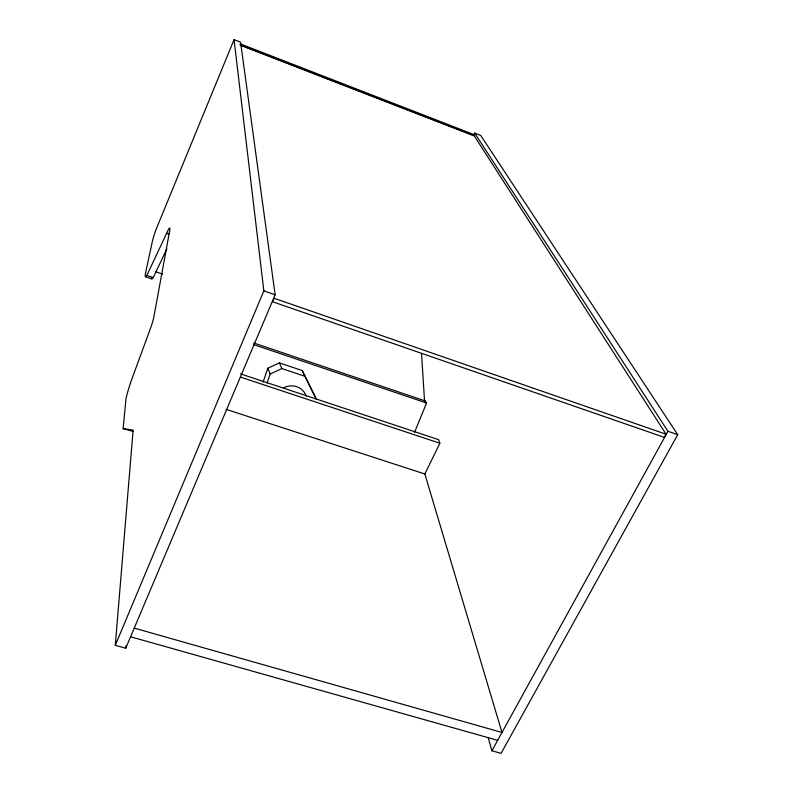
<?xml version="1.0" encoding="UTF-8"?>
<svg xmlns="http://www.w3.org/2000/svg" width="793" height="793" viewBox="0 0 793 793"><rect width="100%" height="100%" fill="white"/><g stroke="black" fill="none" stroke-linecap="round" stroke-linejoin="round"><path stroke-width="1.19" d="M166.897 248.863L153.218 277.57L146.854 275.389L166.639 233.311A14.859 1.497 -70.9 0 1 169.712 230.614L153.733 317.636A12.916 1.417 -71.2 0 1 150.878 327.301L132.59 377.062A22.601 2.508 -71.5 0 0 126.037 398.502L123.123 428.626L133.125 430.103L115.282 645.324L125.73 648.248L125.909 645.78M263.038 382.285L267.816 368.249L279.404 362.877L302.212 370.539L316.219 398.919M267.072 383.049L270.155 374.018L267.816 368.249M424.582 401.813L424.979 400.861L253.631 342.933M414.531 432.383L426.555 403.013L424.979 400.861M125.73 648.248L275.131 294.778L240.576 42.188L234.054 39.65L157.391 226.233A11.449 1.071 -70.9 0 0 152.405 241.25L145.664 272.465A22.541 2.171 -70.9 0 0 146.854 275.389M115.282 645.324L263.851 290.853L234.054 39.65M424.761 474.174L439.867 443.218L438.648 439.649L240.527 373.87M473.54 135.296L474.71 133.115L480.717 135.444L677.718 434.683L501.077 753.35L491.898 750.783L488.181 737.678M666.09 434.237L664.365 437.379L272.623 301.766L274.1 298.267L666.09 434.237L474.303 135.94L240.101 45.102M491.898 750.783L667.934 431.283L474.71 133.115M270.155 374.018L281.911 368.567L305.027 376.318L316.486 399.533M133.055 431.402L123.123 428.626M130.587 636.769L497.647 740.335M134.245 628.106L501.989 732.464L424.85 473.996L226.233 409.396M240.438 377.101L439.867 443.218M253.582 344.588L426.555 403.013M145.456 276.698L151.79 278.868M155.636 271.712L162.634 274.12M263.851 290.853L275.131 294.778M667.934 431.283L677.718 434.683M166.639 233.311L168.82 234.074M240.249 43.873L474.026 134.592L474.224 135.623L240.14 44.824M302.212 370.539L305.027 376.318M279.404 362.877L281.911 368.567M421.519 353.41L424.493 400.306M283.944 387.638A16.286 15.434 -23.9 0 1 306.227 396.143M153.218 277.57A22.521 2.27 -70.9 0 1 151.542 277.877"/></g></svg>
